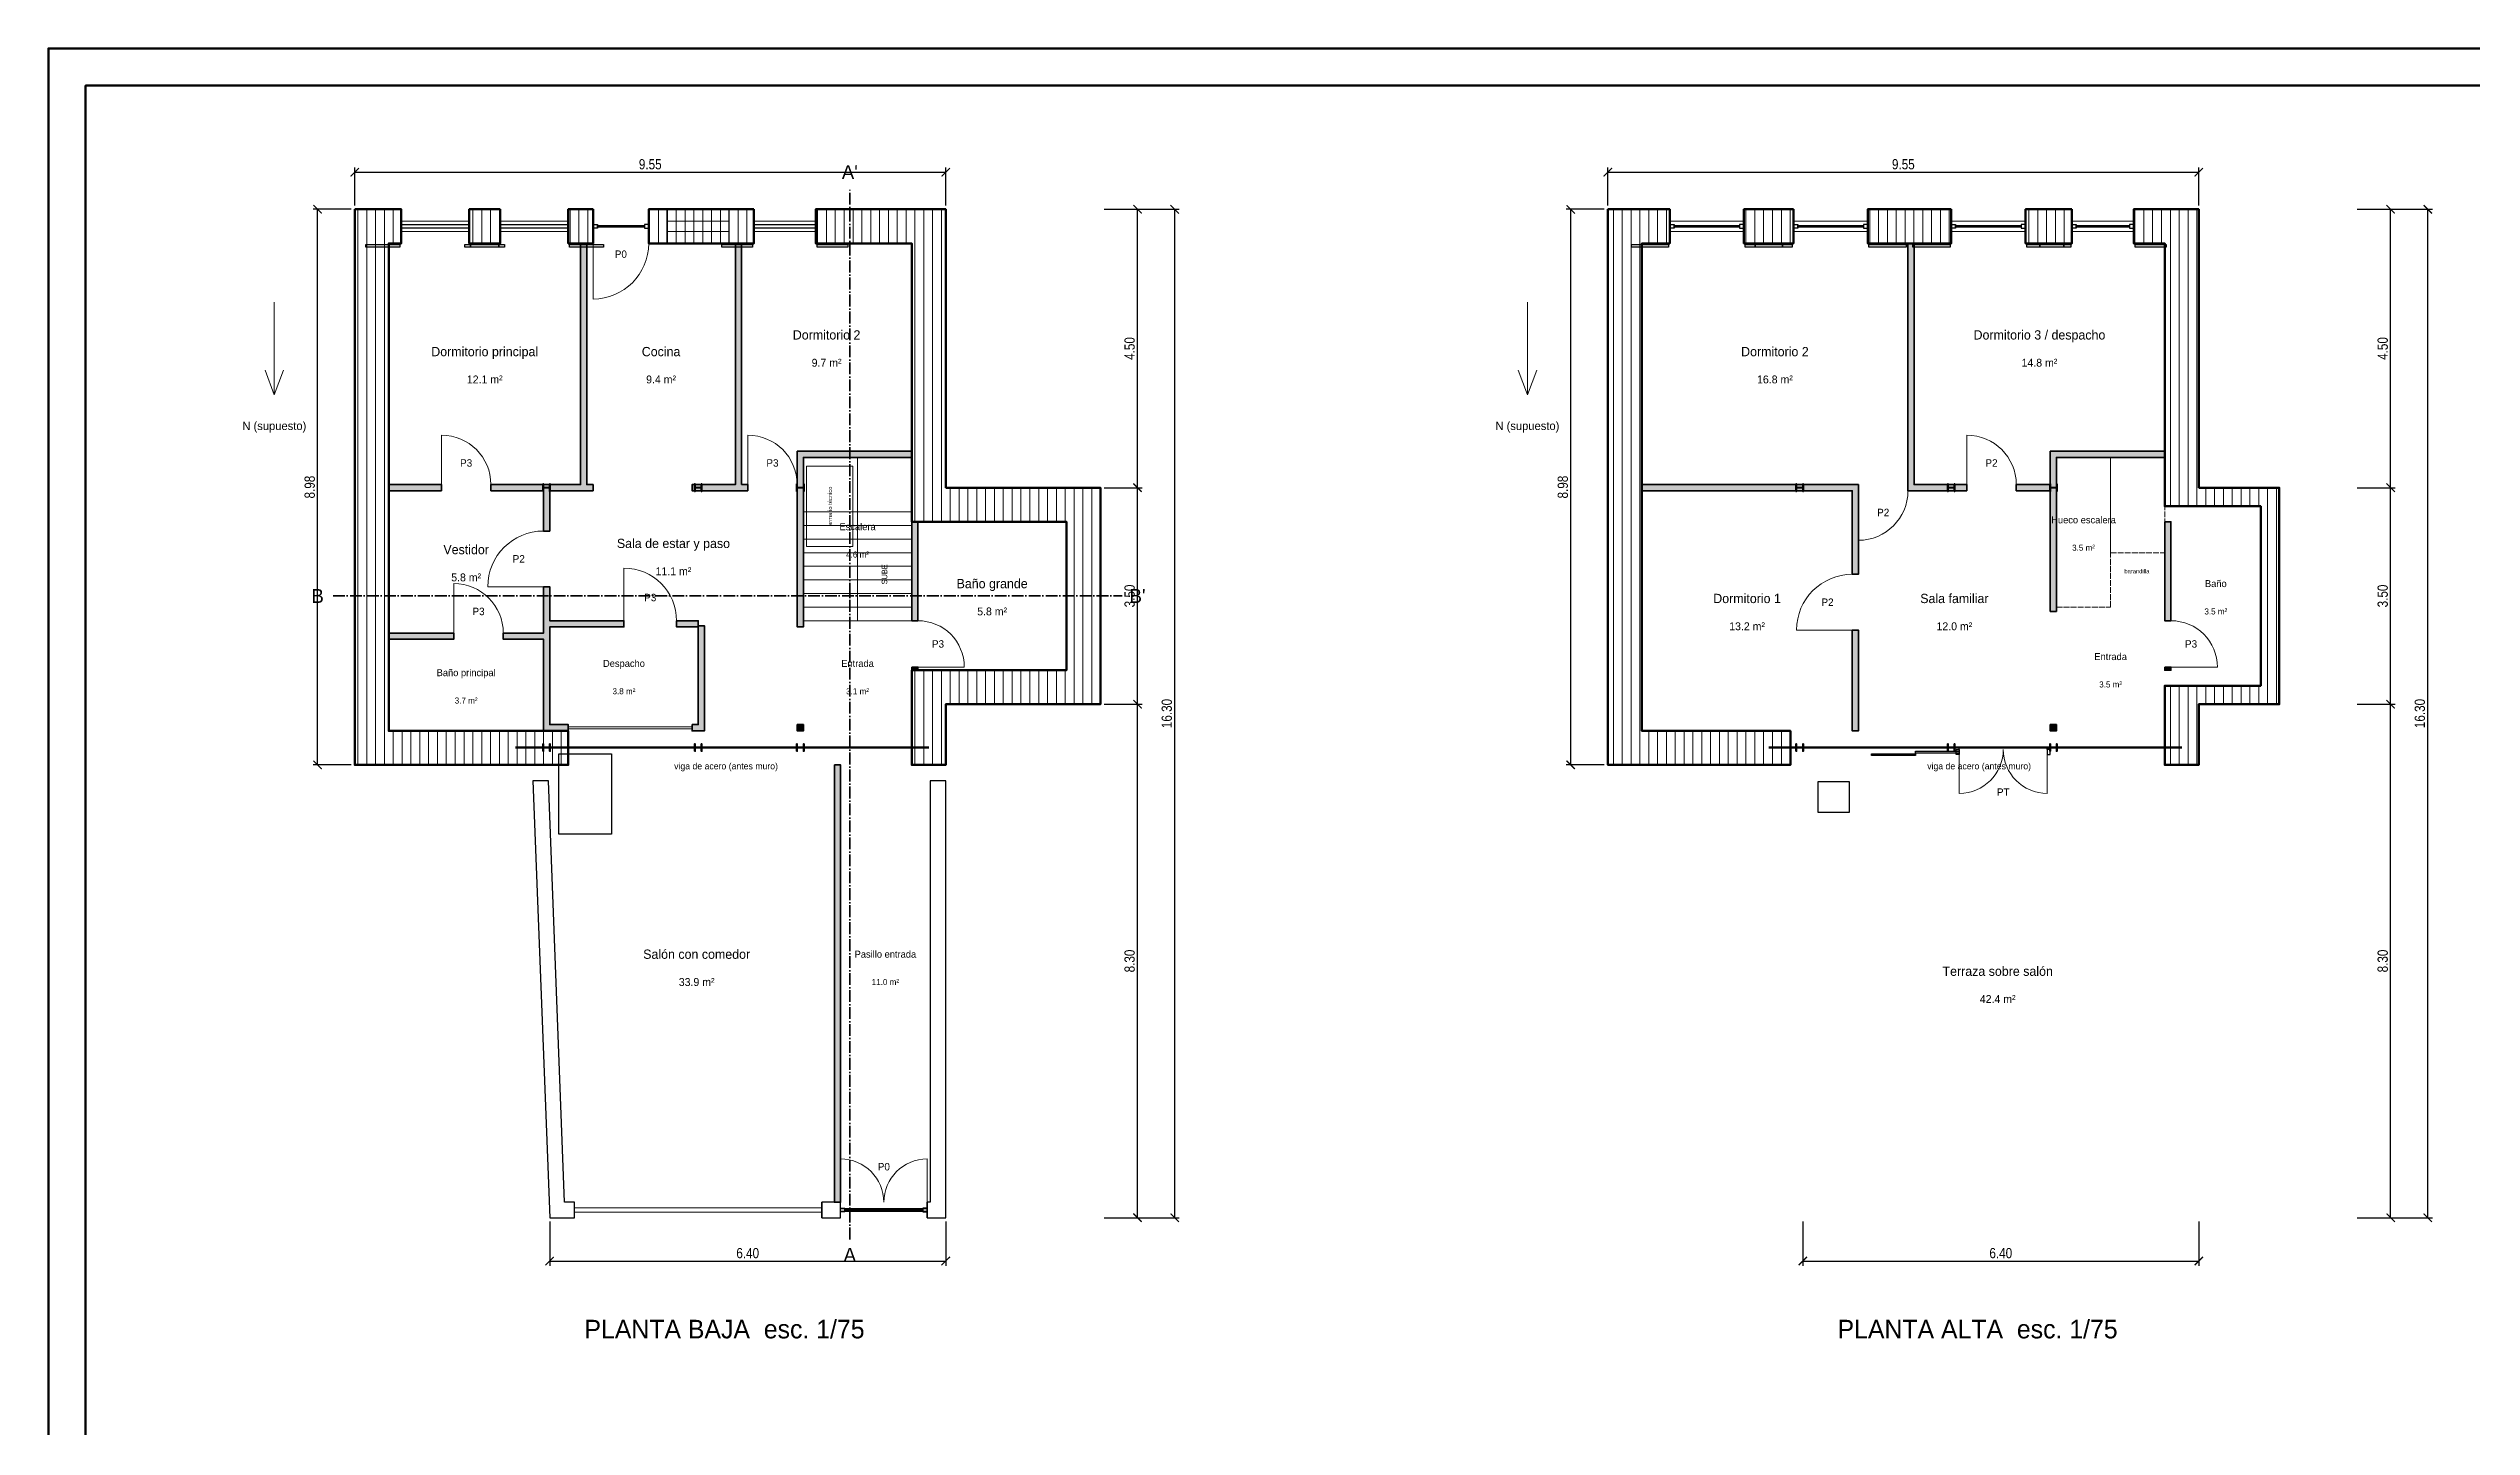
# Model space of a CAD drawing. Header units: millimetres. Extents: x 0 to 843, y 0 to 594.
# Drawn here: x 0 to 522, y 297 to 594 of the extents above; entities that cross this region are included whole.
import ezdxf
from ezdxf.enums import TextEntityAlignment as Align

# ---------------------------------------------------------------- set-up
doc = ezdxf.new("R2010")
doc.units = ezdxf.units.MM
doc.linetypes.add('DASHDOT', pattern=[3.556, 2.54, -0.508, 0, -0.508])
doc.linetypes.add('DASHED', pattern=[1.524, 1.27, -0.254])
for name, color, linetype, lineweight in [('acero_pilares', 5, 'Continuous', 35), ('CARPINTERIA', 4, 'Continuous', 18), ('CORTES', 1, 'DASHDOT', 35), ('COTAS', 3, 'Continuous', 13), ('escalera', 30, 'Continuous', 18), ('ESCALERA_ALTA', 30, 'DASHED', 18), ('HUECOS', 7, 'Continuous', 25), ('MARCO', 7, 'Continuous', 70), ('murete_pasillo', 7, 'Continuous', 35), ('muros_PA', 7, 'Continuous', 50), ('muros_PB', 7, 'Continuous', 50), ('RAYADO_FORJADO', 7, 'Continuous', 9), ('RAYADO_MURO', 7, 'Continuous', 9), ('RAYADO_OTROS', 8, 'Continuous', 9), ('tabiques_PA', 7, 'Continuous', 35), ('tabiques_PB', 7, 'Continuous', 35), ('TEXTO', 2, 'Continuous', 13), ('VIGAS', 1, 'Continuous', 60)]:
    doc.layers.add(name, color=color, linetype=linetype, lineweight=lineweight)
doc.styles.add('OpenSansCondensed-Light', font='OpenSansCondensed-Light.ttf')
doc.dimstyles.new('EZDXF', dxfattribs={"dimtxt": 0.25, "dimasz": 0.175, "dimexe": 0.375, "dimexo": 0.125, "dimgap": 0.1, "dimtad": 1, "dimlfac": 100, "dimzin": 12, "dimdsep": 46, "dimtxsty": 'OpenSansCondensed-Light', "dimblk": 'ARCHTICK', "dimcen": 2.5, "dimazin": 3, "dimtfac": 0.5, "dimtmove": 2, "dimatfit": 3})

# ---------------------------------------------------------------- blocks, each defined once
blk = doc.blocks.new('_ARCHTICK')
at = {"color": 0, "linetype": 'BYBLOCK', "const_width": 0.15}
blk.add_lwpolyline([(-0.5, -0.5), (0.5, 0.5)], dxfattribs=at)

msp = doc.modelspace()

# ---------------------------------------------------------------- hatches: boundary and pattern name
at = {"layer": 'RAYADO_FORJADO'}
h = msp.add_hatch(color=5, dxfattribs=at)
h.dxf.hatch_style = 1
h.paths.add_polyline_path([(106.53333, 498.53333), (106.53333, 500.13333), (106.68, 500.13333), (106.68, 499.37667), (107.98667, 499.37667), (107.98667, 500.13333), (108.13333, 500.13333), (108.13333, 498.53333), (107.98667, 498.53333), (107.98667, 499.29), (106.68, 499.29), (106.68, 498.53333)])
h = msp.add_hatch(color=5, dxfattribs=at)
h.dxf.hatch_style = 1
h.paths.add_polyline_path([(139.2, 498.53333), (139.2, 500.13333), (139.34667, 500.13333), (139.34667, 499.37667), (140.65333, 499.37667), (140.65333, 500.13333), (140.8, 500.13333), (140.8, 498.53333), (140.65333, 498.53333), (140.65333, 499.29), (139.34667, 499.29), (139.34667, 498.53333)])
h = msp.add_hatch(color=5, dxfattribs=at)
h.dxf.hatch_style = 1
h.paths.add_polyline_path([(161.2, 498.53333), (161.2, 500.13333), (161.34667, 500.13333), (161.34667, 499.37667), (162.65333, 499.37667), (162.65333, 500.13333), (162.8, 500.13333), (162.8, 498.53333), (162.65333, 498.53333), (162.65333, 499.29), (161.34667, 499.29), (161.34667, 498.53333)])
h = msp.add_hatch(color=5, dxfattribs=at)
h.dxf.hatch_style = 1
h.paths.add_polyline_path([(376.53333, 498.53333), (376.53333, 500.13333), (376.68, 500.13333), (376.68, 499.37667), (377.98667, 499.37667), (377.98667, 500.13333), (378.13333, 500.13333), (378.13333, 498.53333), (377.98667, 498.53333), (377.98667, 499.29), (376.68, 499.29), (376.68, 498.53333)])
h = msp.add_hatch(color=5, dxfattribs=at)
h.dxf.hatch_style = 1
h.paths.add_polyline_path([(409.2, 498.53333), (409.2, 500.13333), (409.34667, 500.13333), (409.34667, 499.37667), (410.65333, 499.37667), (410.65333, 500.13333), (410.8, 500.13333), (410.8, 498.53333), (410.65333, 498.53333), (410.65333, 499.29), (409.34667, 499.29), (409.34667, 498.53333)])
h = msp.add_hatch(color=5, dxfattribs=at)
h.dxf.hatch_style = 1
h.paths.add_polyline_path([(431.2, 498.53333), (431.2, 500.13333), (431.34667, 500.13333), (431.34667, 499.37667), (432.65333, 499.37667), (432.65333, 500.13333), (432.8, 500.13333), (432.8, 498.53333), (432.65333, 498.53333), (432.65333, 499.29), (431.34667, 499.29), (431.34667, 498.53333)])
h = msp.add_hatch(color=5, dxfattribs=at)
h.dxf.hatch_style = 1
h.paths.add_polyline_path([(106.53333, 442.53333), (106.53333, 444.13333), (106.68, 444.13333), (106.68, 443.37667), (107.98667, 443.37667), (107.98667, 444.13333), (108.13333, 444.13333), (108.13333, 442.53333), (107.98667, 442.53333), (107.98667, 443.29), (106.68, 443.29), (106.68, 442.53333)])
h = msp.add_hatch(color=5, dxfattribs=at)
h.dxf.hatch_style = 1
h.paths.add_polyline_path([(139.2, 442.53333), (139.2, 444.13333), (139.34667, 444.13333), (139.34667, 443.37667), (140.65333, 443.37667), (140.65333, 444.13333), (140.8, 444.13333), (140.8, 442.53333), (140.65333, 442.53333), (140.65333, 443.29), (139.34667, 443.29), (139.34667, 442.53333)])
h = msp.add_hatch(color=5, dxfattribs=at)
h.dxf.hatch_style = 1
h.paths.add_polyline_path([(161.2, 442.53333), (161.2, 444.13333), (161.34667, 444.13333), (161.34667, 443.37667), (162.65333, 443.37667), (162.65333, 444.13333), (162.8, 444.13333), (162.8, 442.53333), (162.65333, 442.53333), (162.65333, 443.29), (161.34667, 443.29), (161.34667, 442.53333)])
h = msp.add_hatch(color=5, dxfattribs=at)
h.dxf.hatch_style = 1
h.paths.add_polyline_path([(376.53333, 442.53333), (376.53333, 444.13333), (376.68, 444.13333), (376.68, 443.37667), (377.98667, 443.37667), (377.98667, 444.13333), (378.13333, 444.13333), (378.13333, 442.53333), (377.98667, 442.53333), (377.98667, 443.29), (376.68, 443.29), (376.68, 442.53333)])
h = msp.add_hatch(color=5, dxfattribs=at)
h.dxf.hatch_style = 1
h.paths.add_polyline_path([(409.2, 442.53333), (409.2, 444.13333), (409.34667, 444.13333), (409.34667, 443.37667), (410.65333, 443.37667), (410.65333, 444.13333), (410.8, 444.13333), (410.8, 442.53333), (410.65333, 442.53333), (410.65333, 443.29), (409.34667, 443.29), (409.34667, 442.53333)])
h = msp.add_hatch(color=5, dxfattribs=at)
h.dxf.hatch_style = 1
h.paths.add_polyline_path([(431.2, 442.53333), (431.2, 444.13333), (431.34667, 444.13333), (431.34667, 443.37667), (432.65333, 443.37667), (432.65333, 444.13333), (432.8, 444.13333), (432.8, 442.53333), (432.65333, 442.53333), (432.65333, 443.29), (431.34667, 443.29), (431.34667, 442.53333)])
at = {"layer": 'RAYADO_MURO'}
h = msp.add_hatch(dxfattribs=at)
h.set_pattern_fill('ANSI31', scale=0.6, angle=45)
h.paths.add_polyline_path([(66, 559.33333), (66, 439.6), (112, 439.6), (112, 446.93333), (73.33333, 446.93333), (73.33333, 552), (76, 552), (76, 559.33333)])
h = msp.add_hatch(dxfattribs=at)
h.set_pattern_fill('ANSI31', scale=0.6, angle=45)
h.paths.add_polyline_path([(97.33333, 559.33333), (97.33333, 552), (90.66667, 552), (90.66667, 559.33333)])
h = msp.add_hatch(dxfattribs=at)
h.set_pattern_fill('ANSI31', scale=0.6, angle=45)
h.paths.add_polyline_path([(117.33333, 559.33333), (117.33333, 552), (112, 552), (112, 559.33333)])
h = msp.add_hatch(dxfattribs=at)
h.set_pattern_fill('ANSI31', scale=0.6, angle=45)
h.paths.add_polyline_path([(152, 559.33333), (152, 552), (129.33333, 552), (129.33333, 559.33333)])
h = msp.add_hatch(dxfattribs=at)
h.set_pattern_fill('ANSI31', scale=0.6, angle=45)
h.paths.add_polyline_path([(193.33333, 499.33333), (193.33333, 559.33333), (165.33333, 559.33333), (165.33333, 552), (186, 552), (186, 492), (219.33333, 492), (219.33333, 460), (186, 460), (186, 439.6), (193.33333, 439.6), (193.33333, 452.66667), (226.66667, 452.66667), (226.66667, 499.33333)])
h = msp.add_hatch(dxfattribs=at)
h.set_pattern_fill('ANSI31', scale=0.6, angle=45)
h.paths.add_polyline_path([(336, 559.33333), (336, 439.6), (375.33333, 439.6), (375.33333, 446.93333), (343.33333, 446.93333), (343.33333, 552), (349.33333, 552), (349.33333, 559.33333)])
h = msp.add_hatch(dxfattribs=at)
h.set_pattern_fill('ANSI31', scale=0.6, angle=45)
h.paths.add_polyline_path([(376, 559.33333), (376, 552), (365.33333, 552), (365.33333, 559.33333)])
h = msp.add_hatch(dxfattribs=at)
h.set_pattern_fill('ANSI31', scale=0.6, angle=45)
h.paths.add_polyline_path([(410, 559.33333), (410, 552), (392, 552), (392, 559.33333)])
h = msp.add_hatch(dxfattribs=at)
h.set_pattern_fill('ANSI31', scale=0.6, angle=45)
h.paths.add_polyline_path([(436, 559.33333), (436, 552), (426, 552), (426, 559.33333)])
h = msp.add_hatch(dxfattribs=at)
h.set_pattern_fill('ANSI31', scale=0.6, angle=45)
h.paths.add_polyline_path([(463.33333, 499.33333), (480.66667, 499.33333), (480.66667, 452.66667), (463.33333, 452.66667), (463.33333, 439.6), (456, 439.6), (456, 456.66667), (476.66667, 456.66667), (476.66667, 495.33333), (456, 495.33333), (456, 552), (449.33333, 552), (449.33333, 559.33333), (463.33333, 559.33333)])
at = {"layer": 'RAYADO_OTROS'}
h = msp.add_hatch(color=7, dxfattribs=at)
h.dxf.hatch_style = 1
h.paths.add_polyline_path([(108, 498.66667), (108, 490), (106.66667, 490), (106.66667, 498.66667), (95.33333, 498.66667), (95.33333, 500), (114.66667, 500), (114.66667, 552), (116, 552), (116, 500), (117.33333, 500), (117.33333, 498.66667)])
h = msp.add_hatch(color=7, dxfattribs=at)
h.dxf.hatch_style = 1
h.paths.add_polyline_path([(149.33333, 500), (150.66667, 500), (150.66667, 498.66667), (138.66667, 498.66667), (138.66667, 500), (148, 500), (148, 552), (149.33333, 552)])
h = msp.add_hatch(color=7, dxfattribs=at)
h.dxf.hatch_style = 1
h.paths.add_polyline_path([(400.66667, 552), (400.66667, 498.66667), (413.33333, 498.66667), (413.33333, 500), (402, 500), (402, 552)])
h = msp.add_hatch(color=7, dxfattribs=at)
h.dxf.hatch_style = 1
h.paths.add_polyline_path([(161.33333, 507.2), (186, 507.2), (186, 505.86667), (162.66667, 505.86667), (162.66667, 469.33333), (161.33333, 469.33333)])
h = msp.add_hatch(color=7, dxfattribs=at)
h.dxf.hatch_style = 1
h.paths.add_polyline_path([(424, 498.66667), (431.33333, 498.66667), (431.33333, 472.66667), (432.66667, 472.66667), (432.66667, 505.86667), (456, 505.86667), (456, 507.2), (431.33333, 507.2), (431.33333, 500), (424, 500)])
h = msp.add_hatch(color=7, dxfattribs=at)
h.dxf.hatch_style = 1
h.paths.add_polyline_path([(73.33333, 500), (84.66667, 500), (84.66667, 498.66667), (73.33333, 498.66667)])
h = msp.add_hatch(color=7, dxfattribs=at)
h.dxf.hatch_style = 1
h.paths.add_polyline_path([(343.33333, 500), (390, 500), (390, 480.66667), (388.66667, 480.66667), (388.66667, 498.66667), (343.33333, 498.66667)])
h = msp.add_hatch(color=7, dxfattribs=at)
h.dxf.hatch_style = 1
h.paths.add_polyline_path([(186, 492), (187.33333, 492), (187.33333, 470.66667), (186, 470.66667)])
h = msp.add_hatch(color=7, dxfattribs=at)
h.dxf.hatch_style = 1
h.paths.add_polyline_path([(456, 492), (457.33333, 492), (457.33333, 470.66667), (456, 470.66667)])
h = msp.add_hatch(color=7, dxfattribs=at)
h.dxf.hatch_style = 1
h.paths.add_polyline_path([(106.66667, 478), (108, 478), (108, 470.66667), (124, 470.66667), (124, 469.33333), (108, 469.33333), (108, 448.26667), (112, 448.26667), (112, 446.93333), (106.66667, 446.93333), (106.66667, 466.66667), (98, 466.66667), (98, 468), (106.66667, 468)])
h = msp.add_hatch(color=7, dxfattribs=at)
h.dxf.hatch_style = 1
h.paths.add_polyline_path([(138.66667, 448.26667), (138.66667, 446.93333), (141.33333, 446.93333), (141.33333, 469.6), (140, 469.6), (140, 470.66667), (135.33333, 470.66667), (135.33333, 469.33333), (140, 469.33333), (140, 448.26667)])
h = msp.add_hatch(color=7, dxfattribs=at)
h.dxf.hatch_style = 1
h.paths.add_polyline_path([(73.33333, 468), (87.33333, 468), (87.33333, 466.66667), (73.33333, 466.66667)])
h = msp.add_hatch(color=7, dxfattribs=at)
h.dxf.hatch_style = 1
h.paths.add_polyline_path([(388.66667, 468.66667), (390, 468.66667), (390, 446.93333), (388.66667, 446.93333)])
h = msp.add_hatch(color=7, dxfattribs=at)
h.dxf.hatch_style = 1
h.paths.add_polyline_path([(186, 460.66667), (187.33333, 460.66667), (187.33333, 460), (186, 460)])
h = msp.add_hatch(color=7, dxfattribs=at)
h.dxf.hatch_style = 1
h.paths.add_polyline_path([(456, 460.66667), (457.33333, 460.66667), (457.33333, 460), (456, 460)])
h = msp.add_hatch(color=7, dxfattribs=at)
h.dxf.hatch_style = 1
h.paths.add_polyline_path([(161.33333, 448.26667), (162.66667, 448.26667), (162.66667, 446.93333), (161.33333, 446.93333)])
h = msp.add_hatch(color=7, dxfattribs=at)
h.dxf.hatch_style = 1
h.paths.add_polyline_path([(431.33333, 448.26667), (432.66667, 448.26667), (432.66667, 446.93333), (431.33333, 446.93333)])
h = msp.add_hatch(color=7, dxfattribs=at)
h.dxf.hatch_style = 1
h.paths.add_polyline_path([(169.33333, 439.6), (170.66667, 439.6), (170.66667, 345.33333), (169.33333, 345.33333)])

# ---------------------------------------------------------------- linework, layer by layer
at = {"layer": 'acero_pilares'}
for points in [[(106.53333, 498.53333), (106.53333, 500.13333), (106.68, 500.13333), (106.68, 499.37667), (107.98667, 499.37667), (107.98667, 500.13333), (108.13333, 500.13333), (108.13333, 498.53333), (107.98667, 498.53333), (107.98667, 499.29), (106.68, 499.29), (106.68, 498.53333)], [(139.2, 498.53333), (139.2, 500.13333), (139.34667, 500.13333), (139.34667, 499.37667), (140.65333, 499.37667), (140.65333, 500.13333), (140.8, 500.13333), (140.8, 498.53333), (140.65333, 498.53333), (140.65333, 499.29), (139.34667, 499.29), (139.34667, 498.53333)], [(161.2, 498.53333), (161.2, 500.13333), (161.34667, 500.13333), (161.34667, 499.37667), (162.65333, 499.37667), (162.65333, 500.13333), (162.8, 500.13333), (162.8, 498.53333), (162.65333, 498.53333), (162.65333, 499.29), (161.34667, 499.29), (161.34667, 498.53333)], [(376.53333, 498.53333), (376.53333, 500.13333), (376.68, 500.13333), (376.68, 499.37667), (377.98667, 499.37667), (377.98667, 500.13333), (378.13333, 500.13333), (378.13333, 498.53333), (377.98667, 498.53333), (377.98667, 499.29), (376.68, 499.29), (376.68, 498.53333)], [(409.2, 498.53333), (409.2, 500.13333), (409.34667, 500.13333), (409.34667, 499.37667), (410.65333, 499.37667), (410.65333, 500.13333), (410.8, 500.13333), (410.8, 498.53333), (410.65333, 498.53333), (410.65333, 499.29), (409.34667, 499.29), (409.34667, 498.53333)], [(431.2, 498.53333), (431.2, 500.13333), (431.34667, 500.13333), (431.34667, 499.37667), (432.65333, 499.37667), (432.65333, 500.13333), (432.8, 500.13333), (432.8, 498.53333), (432.65333, 498.53333), (432.65333, 499.29), (431.34667, 499.29), (431.34667, 498.53333)], [(106.53333, 442.53333), (106.53333, 444.13333), (106.68, 444.13333), (106.68, 443.37667), (107.98667, 443.37667), (107.98667, 444.13333), (108.13333, 444.13333), (108.13333, 442.53333), (107.98667, 442.53333), (107.98667, 443.29), (106.68, 443.29), (106.68, 442.53333)], [(139.2, 442.53333), (139.2, 444.13333), (139.34667, 444.13333), (139.34667, 443.37667), (140.65333, 443.37667), (140.65333, 444.13333), (140.8, 444.13333), (140.8, 442.53333), (140.65333, 442.53333), (140.65333, 443.29), (139.34667, 443.29), (139.34667, 442.53333)], [(161.2, 442.53333), (161.2, 444.13333), (161.34667, 444.13333), (161.34667, 443.37667), (162.65333, 443.37667), (162.65333, 444.13333), (162.8, 444.13333), (162.8, 442.53333), (162.65333, 442.53333), (162.65333, 443.29), (161.34667, 443.29), (161.34667, 442.53333)], [(376.53333, 442.53333), (376.53333, 444.13333), (376.68, 444.13333), (376.68, 443.37667), (377.98667, 443.37667), (377.98667, 444.13333), (378.13333, 444.13333), (378.13333, 442.53333), (377.98667, 442.53333), (377.98667, 443.29), (376.68, 443.29), (376.68, 442.53333)], [(409.2, 442.53333), (409.2, 444.13333), (409.34667, 444.13333), (409.34667, 443.37667), (410.65333, 443.37667), (410.65333, 444.13333), (410.8, 444.13333), (410.8, 442.53333), (410.65333, 442.53333), (410.65333, 443.29), (409.34667, 443.29), (409.34667, 442.53333)], [(431.2, 442.53333), (431.2, 444.13333), (431.34667, 444.13333), (431.34667, 443.37667), (432.65333, 443.37667), (432.65333, 444.13333), (432.8, 444.13333), (432.8, 442.53333), (432.65333, 442.53333), (432.65333, 443.29), (431.34667, 443.29), (431.34667, 442.53333)]]:
    msp.add_lwpolyline(points, close=True, dxfattribs=at)
at = {"layer": 'CARPINTERIA'}
for p, q in [((76, 556.76667), (90.66667, 556.76667)), ((76, 554.56667), (90.66667, 554.56667)), ((97.33333, 556.76667), (112, 556.76667)), ((97.33333, 554.56667), (112, 554.56667)), ((133.33333, 556.76667), (146.66667, 556.76667)), ((133.33333, 554.56667), (146.66667, 554.56667)), ((152, 556.76667), (165.33333, 556.76667)), ((152, 554.56667), (165.33333, 554.56667)), ((349.33333, 556.76667), (365.33333, 556.76667)), ((349.33333, 554.56667), (365.33333, 554.56667)), ((376, 556.76667), (392, 556.76667)), ((376, 554.56667), (392, 554.56667)), ((410, 556.76667), (426, 556.76667)), ((410, 554.56667), (426, 554.56667)), ((436, 556.76667), (449.33333, 556.76667)), ((436, 554.56667), (449.33333, 554.56667)), ((117.33333, 552), (117.33333, 540)), ((84.66667, 500), (84.66667, 510.66667)), ((150.66667, 500), (150.66667, 510.66667)), ((413.33333, 500), (413.33333, 510.66667)), ((390, 498.66667), (390, 488)), ((124, 470.66667), (124, 482)), ((87.33333, 468), (87.33333, 478.66667)), ((106.66667, 478), (94.66667, 478)), ((388.66667, 468.66667), (376.66667, 468.66667)), ((187.33333, 460.66667), (197.33333, 460.66667)), ((457.33333, 460.66667), (467.33333, 460.66667)), ((112, 447.8), (138.66667, 447.8)), ((112, 447.4), (138.66667, 447.4)), ((411.73333, 442.93333), (411.73333, 433.46667)), ((430.66667, 442.93333), (430.66667, 433.46667)), ((170.66667, 345.33333), (170.66667, 354.66667)), ((189.33333, 345.33333), (189.33333, 354.66667)), ((113.33333, 344.16667), (166.66667, 344.16667)), ((113.33333, 343.16667), (166.66667, 343.16667))]:
    msp.add_line(p, q, dxfattribs=at)
for centre, radius, start, end in [((117.33333, 552), 12, -90, 0), ((84.66667, 500), 10.66667, 0, 90), ((150.66667, 500), 10.66667, 0, 90), ((413.33333, 500), 10.66667, 0, 90), ((390, 498.66667), 10.66667, -90, 0), ((106.66667, 478), 12, 90, 180), ((124, 470.66667), 11.33333, 0, 90), ((388.66667, 468.66667), 12, 90, 180), ((87.33333, 468), 10.66667, 0, 90), ((187.33333, 460.66667), 10, 0, 90), ((457.33333, 460.66667), 10, 0, 90), ((411.73333, 442.93333), 9.46667, -90, 0), ((430.66667, 442.93333), 9.46667, 180, -90), ((170.66667, 345.33333), 9.33333, 0, 90), ((189.33333, 345.33333), 9.33333, 90, 180)]:
    msp.add_arc(centre, radius, start, end, dxfattribs=at)
at = {"layer": 'carpinteria_PA'}
for points in [[(349.33333, 556.06667), (350.26667, 556.06667), (350.26667, 555.26667), (349.33333, 555.26667)], [(364.4, 556.06667), (364.4, 555.26667), (365.33333, 555.26667), (365.33333, 556.06667)], [(376, 556.06667), (376.93333, 556.06667), (376.93333, 555.26667), (376, 555.26667)], [(391.06667, 556.06667), (391.06667, 555.26667), (392, 555.26667), (392, 556.06667)], [(410, 556.06667), (410.93333, 556.06667), (410.93333, 555.26667), (410, 555.26667)], [(425.06667, 556.06667), (425.06667, 555.26667), (426, 555.26667), (426, 556.06667)], [(436, 556.06667), (436.93333, 556.06667), (436.93333, 555.26667), (436, 555.26667)], [(448.4, 556.06667), (448.4, 555.26667), (449.33333, 555.26667), (449.33333, 556.06667)], [(341.06667, 551.73333), (349.06667, 551.73333), (349.06667, 551.2), (341.06667, 551.2)], [(365.6, 551.73333), (367.73333, 551.73333), (367.73333, 551.2), (365.6, 551.2)], [(367.73333, 551.73333), (373.6, 551.73333), (373.6, 551.2), (367.73333, 551.2)], [(373.6, 551.73333), (375.73333, 551.73333), (375.73333, 551.2), (373.6, 551.2)], [(392.26667, 551.73333), (400.26667, 551.73333), (400.26667, 551.2), (392.26667, 551.2)], [(401.73333, 551.73333), (409.73333, 551.73333), (409.73333, 551.2), (401.73333, 551.2)], [(426.26667, 551.73333), (429.06667, 551.73333), (429.06667, 551.2), (426.26667, 551.2)], [(429.06667, 551.73333), (434.26667, 551.73333), (434.26667, 551.2), (429.06667, 551.2)], [(434.26667, 551.73333), (435.73333, 551.73333), (435.73333, 551.2), (434.26667, 551.2)], [(449.6, 551.73333), (456.26667, 551.73333), (456.26667, 551.2), (449.6, 551.2)]]:
    msp.add_lwpolyline(points, close=True, dxfattribs=at)
at = {"layer": 'carpinteria_PB'}
for points in [[(76, 556.06667), (90.66667, 556.06667), (90.66667, 555.26667), (76, 555.26667)], [(97.33333, 556.06667), (112, 556.06667), (112, 555.26667), (97.33333, 555.26667)], [(117.33333, 556.06667), (118.26667, 556.06667), (118.26667, 555.26667), (117.33333, 555.26667)], [(128.4, 556.06667), (128.4, 555.26667), (129.33333, 555.26667), (129.33333, 556.06667)], [(152, 556.06667), (165.33333, 556.06667), (165.33333, 555.26667), (152, 555.26667)], [(68.4, 551.73333), (75.73333, 551.73333), (75.73333, 551.2), (68.4, 551.2)], [(90.93333, 551.73333), (90.93333, 551.2), (89.73333, 551.2), (89.73333, 551.73333)], [(90.93333, 551.73333), (97.06667, 551.73333), (97.06667, 551.2), (90.93333, 551.2)], [(97.06667, 551.73333), (98.26667, 551.73333), (98.26667, 551.2), (97.06667, 551.2)], [(112.26667, 551.73333), (119.6, 551.73333), (119.6, 551.2), (112.26667, 551.2)], [(145.06667, 551.73333), (151.73333, 551.73333), (151.73333, 551.2), (145.06667, 551.2)], [(165.6, 551.73333), (172.26667, 551.73333), (172.26667, 551.2), (165.6, 551.2)], [(170.66667, 344.06667), (171.6, 344.06667), (171.6, 343.26667), (170.66667, 343.26667)], [(188.4, 344.06667), (188.4, 343.26667), (189.33333, 343.26667), (189.33333, 344.06667)]]:
    msp.add_lwpolyline(points, close=True, dxfattribs=at)
at = {"layer": 'carpinteria_terraza'}
for points in [[(411.06667, 442.93333), (411.73333, 442.93333), (411.73333, 441.86667), (411.06667, 441.86667)], [(430.66667, 442.93333), (430.66667, 441.86667), (431.33333, 441.86667), (431.33333, 442.93333)]]:
    msp.add_lwpolyline(points, close=True, dxfattribs=at)
at = {"layer": 'chimenea'}
for points in [[(110, 442), (121.33333, 442), (121.33333, 424.66667), (110, 424.66667)], [(381.33333, 436), (388, 436), (388, 429.33333), (381.33333, 429.33333)]]:
    msp.add_lwpolyline(points, close=True, dxfattribs=at)
at = {"layer": 'CORTES'}
for p, q in [((172.66667, 337.33333), (172.66667, 564)), ((61.33333, 476), (231.33333, 476))]:
    msp.add_line(p, q, dxfattribs=at)
at = {"layer": 'COTAS'}
for p, q in [((48.66667, 539.33333), (48.66667, 519.33333)), ((318.66667, 539.33333), (318.66667, 519.33333)), ((48.66667, 519.33333), (46.66667, 524.66667)), ((48.66667, 519.33333), (50.66667, 524.66667)), ((318.66667, 519.33333), (316.66667, 524.66667)), ((318.66667, 519.33333), (320.66667, 524.66667))]:
    msp.add_line(p, q, dxfattribs=at)
at = {"layer": 'escalera'}
for p, q in [((174.33333, 470.66667), (174.33333, 505.86667)), ((162.66667, 494.13333), (174.33333, 494.13333)), ((162.66667, 491.2), (174.33333, 491.2)), ((174.33333, 494.13333), (186, 494.13333)), ((174.33333, 491.2), (186, 491.2)), ((162.66667, 488.26667), (174.33333, 488.26667)), ((174.33333, 488.26667), (186, 488.26667)), ((162.66667, 485.33333), (174.33333, 485.33333)), ((162.66667, 482.4), (174.33333, 482.4)), ((174.33333, 485.33333), (186, 485.33333)), ((174.33333, 482.4), (186, 482.4)), ((162.66667, 479.46667), (174.33333, 479.46667)), ((162.66667, 476.53333), (174.33333, 476.53333)), ((174.33333, 479.46667), (186, 479.46667)), ((174.33333, 476.53333), (186, 476.53333)), ((162.66667, 473.6), (174.33333, 473.6)), ((162.66667, 470.66667), (174.33333, 470.66667)), ((174.33333, 473.6), (186, 473.6)), ((174.33333, 470.66667), (186, 470.66667))]:
    msp.add_line(p, q, dxfattribs=at)
for points in [[(163.33333, 486.66667), (173.33333, 486.66667), (173.33333, 504), (163.33333, 504)], [(174.33333, 505.86667), (186, 505.86667), (186, 482.4), (174.33333, 482.4)]]:
    msp.add_lwpolyline(points, close=True, dxfattribs=at)
at = {"layer": 'ESCALERA_ALTA'}
for points in [[(432.66667, 473.6), (444.33333, 473.6), (444.33333, 505.86667), (432.66667, 505.86667)], [(444.33333, 485.33333), (456, 485.33333), (456, 505.86667), (444.33333, 505.86667)]]:
    msp.add_lwpolyline(points, close=True, dxfattribs=at)
msp.add_lwpolyline([(444.33333, 473.6), (444.33333, 485.33333), (456, 485.33333)], dxfattribs=at)
at = {"layer": 'HUECOS'}
for p, q in [((76, 552), (76, 559.33333)), ((90.66667, 552), (90.66667, 559.33333)), ((97.33333, 552), (97.33333, 559.33333)), ((112, 552), (112, 559.33333)), ((117.33333, 552), (117.33333, 559.33333)), ((129.33333, 552), (129.33333, 559.33333)), ((133.33333, 552), (133.33333, 559.33333)), ((146.66667, 552), (146.66667, 559.33333)), ((152, 552), (152, 559.33333)), ((165.33333, 552), (165.33333, 559.33333)), ((349.33333, 552), (349.33333, 559.33333)), ((365.33333, 552), (365.33333, 559.33333)), ((376, 552), (376, 559.33333)), ((392, 552), (392, 559.33333)), ((410, 552), (410, 559.33333)), ((426, 552), (426, 559.33333)), ((436, 552), (436, 559.33333)), ((449.33333, 552), (449.33333, 559.33333)), ((84.66667, 498.66667), (84.66667, 500)), ((95.33333, 498.66667), (95.33333, 500)), ((117.33333, 498.66667), (117.33333, 500)), ((138.66667, 498.66667), (138.66667, 500)), ((150.66667, 498.66667), (150.66667, 500)), ((161.33333, 498.66667), (161.33333, 500)), ((390, 498.66667), (390, 500)), ((400.66667, 498.66667), (400.66667, 500)), ((413.33333, 498.66667), (413.33333, 500)), ((424, 498.66667), (424, 500)), ((106.66667, 490), (108, 490)), ((388.66667, 480.66667), (390, 480.66667)), ((106.66667, 478), (108, 478)), ((124, 469.33333), (124, 470.66667)), ((135.33333, 469.33333), (135.33333, 470.66667)), ((186, 470.66667), (187.33333, 470.66667)), ((431.33333, 472.66667), (432.66667, 472.66667)), ((456, 470.66667), (457.33333, 470.66667)), ((87.33333, 466.66667), (87.33333, 468)), ((98, 466.66667), (98, 468)), ((161.33333, 469.33333), (162.66667, 469.33333)), ((388.66667, 468.66667), (390, 468.66667)), ((186, 460.66667), (187.33333, 460.66667)), ((456, 460.66667), (457.33333, 460.66667)), ((112, 446.93333), (112, 448.26667)), ((138.66667, 446.93333), (138.66667, 448.26667)), ((161.33333, 448.26667), (162.66667, 448.26667)), ((431.33333, 448.26667), (432.66667, 448.26667)), ((411.73333, 442.93333), (411.73333, 443.46667)), ((430.66667, 442.93333), (430.66667, 443.46667)), ((113.33333, 342), (113.33333, 345.33333)), ((166.66667, 342), (166.66667, 345.33333)), ((170.66667, 342), (170.66667, 345.33333)), ((189.33333, 342), (189.33333, 345.33333))]:
    msp.add_line(p, q, dxfattribs=at)
at = {"layer": 'MARCO'}
for points in [[(0, 0), (841, 0), (841, 594), (0, 594)], [(8, 8), (833, 8), (833, 586), (8, 586)]]:
    msp.add_lwpolyline(points, close=True, dxfattribs=at)
at = {"layer": 'murete_pasillo'}
msp.add_lwpolyline([(169.33333, 439.6), (170.66667, 439.6), (170.66667, 345.33333), (169.33333, 345.33333)], close=True, dxfattribs=at)
at = {"layer": 'muros_PA'}
for points in [[(336, 559.33333), (336, 439.6), (375.33333, 439.6), (375.33333, 446.93333), (343.33333, 446.93333), (343.33333, 552), (349.33333, 552), (349.33333, 559.33333)], [(376, 559.33333), (376, 552), (365.33333, 552), (365.33333, 559.33333)], [(410, 559.33333), (410, 552), (392, 552), (392, 559.33333)], [(436, 559.33333), (436, 552), (426, 552), (426, 559.33333)], [(463.33333, 499.33333), (480.66667, 499.33333), (480.66667, 452.66667), (463.33333, 452.66667), (463.33333, 439.6), (456, 439.6), (456, 456.66667), (476.66667, 456.66667), (476.66667, 495.33333), (456, 495.33333), (456, 552), (449.33333, 552), (449.33333, 559.33333), (463.33333, 559.33333)]]:
    msp.add_lwpolyline(points, close=True, dxfattribs=at)
at = {"layer": 'muros_PB'}
for points in [[(66, 559.33333), (66, 439.6), (112, 439.6), (112, 446.93333), (73.33333, 446.93333), (73.33333, 552), (76, 552), (76, 559.33333)], [(97.33333, 559.33333), (97.33333, 552), (90.66667, 552), (90.66667, 559.33333)], [(117.33333, 559.33333), (117.33333, 552), (112, 552), (112, 559.33333)], [(152, 559.33333), (152, 552), (129.33333, 552), (129.33333, 559.33333)], [(193.33333, 499.33333), (193.33333, 559.33333), (165.33333, 559.33333), (165.33333, 552), (186, 552), (186, 492), (219.33333, 492), (219.33333, 460), (186, 460), (186, 439.6), (193.33333, 439.6), (193.33333, 452.66667), (226.66667, 452.66667), (226.66667, 499.33333)]]:
    msp.add_lwpolyline(points, close=True, dxfattribs=at)
at = {"layer": 'muros_salon'}
for points in [[(104.39927, 436.13333), (108, 342), (113.33333, 342), (113.33333, 345.33333), (111.20827, 345.33333), (107.73504, 436.13333)], [(189.33333, 345.33333), (189.33333, 342), (193.33333, 342), (193.33333, 436.13333), (190, 436.13333), (190, 345.33333)], [(166.66667, 345.33333), (166.66667, 342), (170.66667, 342), (170.66667, 345.33333)]]:
    msp.add_lwpolyline(points, close=True, dxfattribs=at)
at = {"layer": 'puerta_entrada'}
msp.add_lwpolyline([(170.66667, 344), (189.33333, 344), (189.33333, 343.33333), (170.66667, 343.33333)], close=True, dxfattribs=at)
at = {"layer": 'puertas_PB'}
for points in [[(118.26667, 555.86667), (128.4, 555.86667), (128.4, 555.46667), (118.26667, 555.46667)], [(171.6, 343.86667), (188.4, 343.86667), (188.4, 343.46667), (171.6, 343.46667)]]:
    msp.add_lwpolyline(points, close=True, dxfattribs=at)
at = {"layer": 'tabiques_PA'}
for points in [[(400.66667, 552), (400.66667, 498.66667), (413.33333, 498.66667), (413.33333, 500), (402, 500), (402, 552)], [(424, 498.66667), (431.33333, 498.66667), (431.33333, 472.66667), (432.66667, 472.66667), (432.66667, 505.86667), (456, 505.86667), (456, 507.2), (431.33333, 507.2), (431.33333, 500), (424, 500)], [(343.33333, 500), (390, 500), (390, 480.66667), (388.66667, 480.66667), (388.66667, 498.66667), (343.33333, 498.66667)], [(456, 492), (457.33333, 492), (457.33333, 470.66667), (456, 470.66667)], [(388.66667, 468.66667), (390, 468.66667), (390, 446.93333), (388.66667, 446.93333)], [(456, 460.66667), (457.33333, 460.66667), (457.33333, 460), (456, 460)], [(431.33333, 448.26667), (432.66667, 448.26667), (432.66667, 446.93333), (431.33333, 446.93333)]]:
    msp.add_lwpolyline(points, close=True, dxfattribs=at)
at = {"layer": 'tabiques_PB'}
for points in [[(108, 498.66667), (108, 490), (106.66667, 490), (106.66667, 498.66667), (95.33333, 498.66667), (95.33333, 500), (114.66667, 500), (114.66667, 552), (116, 552), (116, 500), (117.33333, 500), (117.33333, 498.66667)], [(149.33333, 500), (150.66667, 500), (150.66667, 498.66667), (138.66667, 498.66667), (138.66667, 500), (148, 500), (148, 552), (149.33333, 552)], [(161.33333, 507.2), (186, 507.2), (186, 505.86667), (162.66667, 505.86667), (162.66667, 469.33333), (161.33333, 469.33333)], [(73.33333, 500), (84.66667, 500), (84.66667, 498.66667), (73.33333, 498.66667)], [(186, 492), (187.33333, 492), (187.33333, 470.66667), (186, 470.66667)], [(106.66667, 478), (108, 478), (108, 470.66667), (124, 470.66667), (124, 469.33333), (108, 469.33333), (108, 448.26667), (112, 448.26667), (112, 446.93333), (106.66667, 446.93333), (106.66667, 466.66667), (98, 466.66667), (98, 468), (106.66667, 468)], [(138.66667, 448.26667), (138.66667, 446.93333), (141.33333, 446.93333), (141.33333, 469.6), (140, 469.6), (140, 470.66667), (135.33333, 470.66667), (135.33333, 469.33333), (140, 469.33333), (140, 448.26667)], [(73.33333, 468), (87.33333, 468), (87.33333, 466.66667), (73.33333, 466.66667)], [(186, 460.66667), (187.33333, 460.66667), (187.33333, 460), (186, 460)], [(161.33333, 448.26667), (162.66667, 448.26667), (162.66667, 446.93333), (161.33333, 446.93333)]]:
    msp.add_lwpolyline(points, close=True, dxfattribs=at)
at = {"layer": 'vidrios_PA'}
for points in [[(350.26667, 555.86667), (364.4, 555.86667), (364.4, 555.46667), (350.26667, 555.46667)], [(376.93333, 555.86667), (391.06667, 555.86667), (391.06667, 555.46667), (376.93333, 555.46667)], [(410.93333, 555.86667), (425.06667, 555.86667), (425.06667, 555.46667), (410.93333, 555.46667)], [(436.93333, 555.86667), (448.4, 555.86667), (448.4, 555.46667), (436.93333, 555.46667)]]:
    msp.add_lwpolyline(points, close=True, dxfattribs=at)
at = {"layer": 'vidrios_terraza'}
for points in [[(392.8, 442), (402.26667, 442), (402.26667, 441.6), (392.8, 441.6)], [(402.26667, 442.53333), (411.73333, 442.53333), (411.73333, 442.13333), (402.26667, 442.13333)]]:
    msp.add_lwpolyline(points, close=True, dxfattribs=at)
at = {"layer": 'VIGAS'}
for points in [[(100.66667, 443.33333), (189.66667, 443.33333)], [(370.66667, 443.33333), (459.66667, 443.33333)]]:
    msp.add_lwpolyline(points, dxfattribs=at)

# ---------------------------------------------------------------- texts
at = {"layer": 'CORTES'}
for s, p in [("A'", (172.66667, 567.33333)), ('B', (58, 476)), ("B'", (234.66667, 476)), ('A', (172.66667, 334))]:
    msp.add_text(s, height=3, dxfattribs=at).set_placement(p, align=Align.MIDDLE_CENTER)
at = {"layer": 'TEXTO'}
for s, height, p in [('P0', 1.6, (123.33333, 549.66667)), ('Dormitorio 2', 2, (167.66667, 532.26667)), ('Dormitorio 3 / despacho', 2, (429, 532.26667)), ('Dormitorio principal', 2, (94, 528.66667)), ('Cocina', 2, (132, 528.66667)), ('Dormitorio 2', 2, (372, 528.66667)), ('12.1 m²', 1.7, (94, 522.66667)), ('9.4 m²', 1.7, (132, 522.66667)), ('9.7 m²', 1.7, (167.66667, 526.26667)), ('16.8 m²', 1.7, (372, 522.66667)), ('14.8 m²', 1.7, (429, 526.26667)), ('N (supuesto)', 1.8, (48.66667, 512.66667)), ('N (supuesto)', 1.8, (318.66667, 512.66667)), ('P3', 1.6, (90, 504.66667)), ('P3', 1.6, (156, 504.66667)), ('P2', 1.6, (418.66667, 504.66667)), ('Escalera', 1.5, (174.33333, 490.93333)), ('P2', 1.6, (395.33333, 494)), ('Hueco escalera', 1.5, (438.5, 492.4)), ('Vestidor', 2, (90, 486)), ('Sala de estar y paso', 2, (134.66667, 487.33333)), ('4.6 m²', 1.3, (174.33333, 484.93333)), ('3.5 m²', 1.3, (438.5, 486.4)), ('5.8 m²', 1.7, (90, 480)), ('P2', 1.6, (101.33333, 484)), ('11.1 m²', 1.7, (134.66667, 481.33333)), ('barandilla', 0.9, (450, 481.33333)), ('P3', 1.6, (129.66667, 475.66667)), ('Baño grande', 2, (203.33333, 478.66667)), ('Dormitorio 1', 2, (366, 475.46667)), ('P2', 1.6, (383.33333, 474.66667)), ('Sala familiar', 2, (410.66667, 475.46667)), ('Baño', 1.5, (467, 478.66667)), ('P3', 1.6, (92.66667, 472.66667)), ('5.8 m²', 1.7, (203.33333, 472.66667)), ('13.2 m²', 1.7, (366, 469.46667)), ('12.0 m²', 1.7, (410.66667, 469.46667)), ('3.5 m²', 1.3, (467, 472.66667)), ('P3', 1.6, (191.66667, 465.66667)), ('P3', 1.6, (461.66667, 465.66667)), ('Baño principal', 1.5, (90, 459.46667)), ('Despacho', 1.5, (124, 461.46667)), ('Entrada', 1.5, (174.33333, 461.46667)), ('Entrada', 1.5, (444.33333, 462.93333)), ('3.8 m²', 1.3, (124, 455.46667)), ('3.1 m²', 1.3, (174.33333, 455.46667)), ('3.5 m²', 1.3, (444.33333, 456.93333)), ('3.7 m²', 1.3, (90, 453.46667)), ('viga de acero (antes muro)', 1.4, (146, 439.33333)), ('viga de acero (antes muro)', 1.4, (416, 439.33333)), ('PT', 1.6, (421.2, 433.73333)), ('Salón con comedor', 2, (139.66667, 398.8)), ('Pasillo entrada', 1.5, (180.33333, 398.8)), ('33.9 m²', 1.7, (139.66667, 392.8)), ('11.0 m²', 1.3, (180.33333, 392.8)), ('Terraza sobre salón', 2, (420, 395.13333)), ('42.4 m²', 1.7, (420, 389.13333)), ('P0', 1.6, (180, 353)), ('PLANTA BAJA  esc. 1/75', 4, (145.66667, 318)), ('PLANTA ALTA  esc. 1/75', 4, (415.66667, 318))]:
    msp.add_text(s, height=height, dxfattribs=at).set_placement(p, align=Align.MIDDLE_CENTER)
for s, height, p in [('armario técnico', 0.9, (168.4, 495.33333)), ('SUBE', 1.2, (180.13333, 480.66667))]:
    msp.add_text(s, height=height, rotation=90, dxfattribs=at).set_placement(p, align=Align.MIDDLE_CENTER)

# ---------------------------------------------------------------- dimensions: what is measured, and where the dimension line sits
at = {"layer": 'COTAS'}
for base, p1, p2, text in [((66, 567.33333), (66, 559.33333), (193.33333, 559.33333), '9.55'), ((336, 567.33333), (336, 559.33333), (463.33333, 559.33333), '9.55'), ((108, 332.66667), (108, 342), (193.33333, 342), '6.40'), ((378, 332.66667), (378, 342), (463.33333, 342), '6.40')]:
    msp.add_linear_dim(base=base, p1=p1, p2=p2, text=text, dimstyle='EZDXF', override={"dimtxt": 2.2, "dimasz": 1.8, "dimexe": 1, "dimexo": 0.8, "dimgap": 0.6, "dimtad": 1, "dimclrt": 3}, dxfattribs=at).render()
for base, p1, p2, text in [((58, 439.6), (66, 439.6), (66, 559.33333), '8.98'), ((234.66667, 499.33333), (226.66667, 499.33333), (226.66667, 559.33333), '4.50'), ((242.66667, 342), (226.66667, 342), (226.66667, 559.33333), '16.30'), ((328, 439.6), (336, 439.6), (336, 559.33333), '8.98'), ((504.66667, 499.33333), (496.66667, 499.33333), (496.66667, 559.33333), '4.50'), ((512.66667, 342), (496.66667, 342), (496.66667, 559.33333), '16.30'), ((234.66667, 452.66667), (226.66667, 452.66667), (226.66667, 499.33333), '3.50'), ((504.66667, 452.66667), (496.66667, 452.66667), (496.66667, 499.33333), '3.50'), ((234.66667, 342), (226.66667, 342), (226.66667, 452.66667), '8.30'), ((504.66667, 342), (496.66667, 342), (496.66667, 452.66667), '8.30')]:
    msp.add_linear_dim(base=base, p1=p1, p2=p2, angle=90, text=text, dimstyle='EZDXF', override={"dimtxt": 2.2, "dimasz": 1.8, "dimexe": 1, "dimexo": 0.8, "dimgap": 0.6, "dimtad": 1, "dimclrt": 3}, dxfattribs=at).render()

doc.saveas('drawing.dxf')
